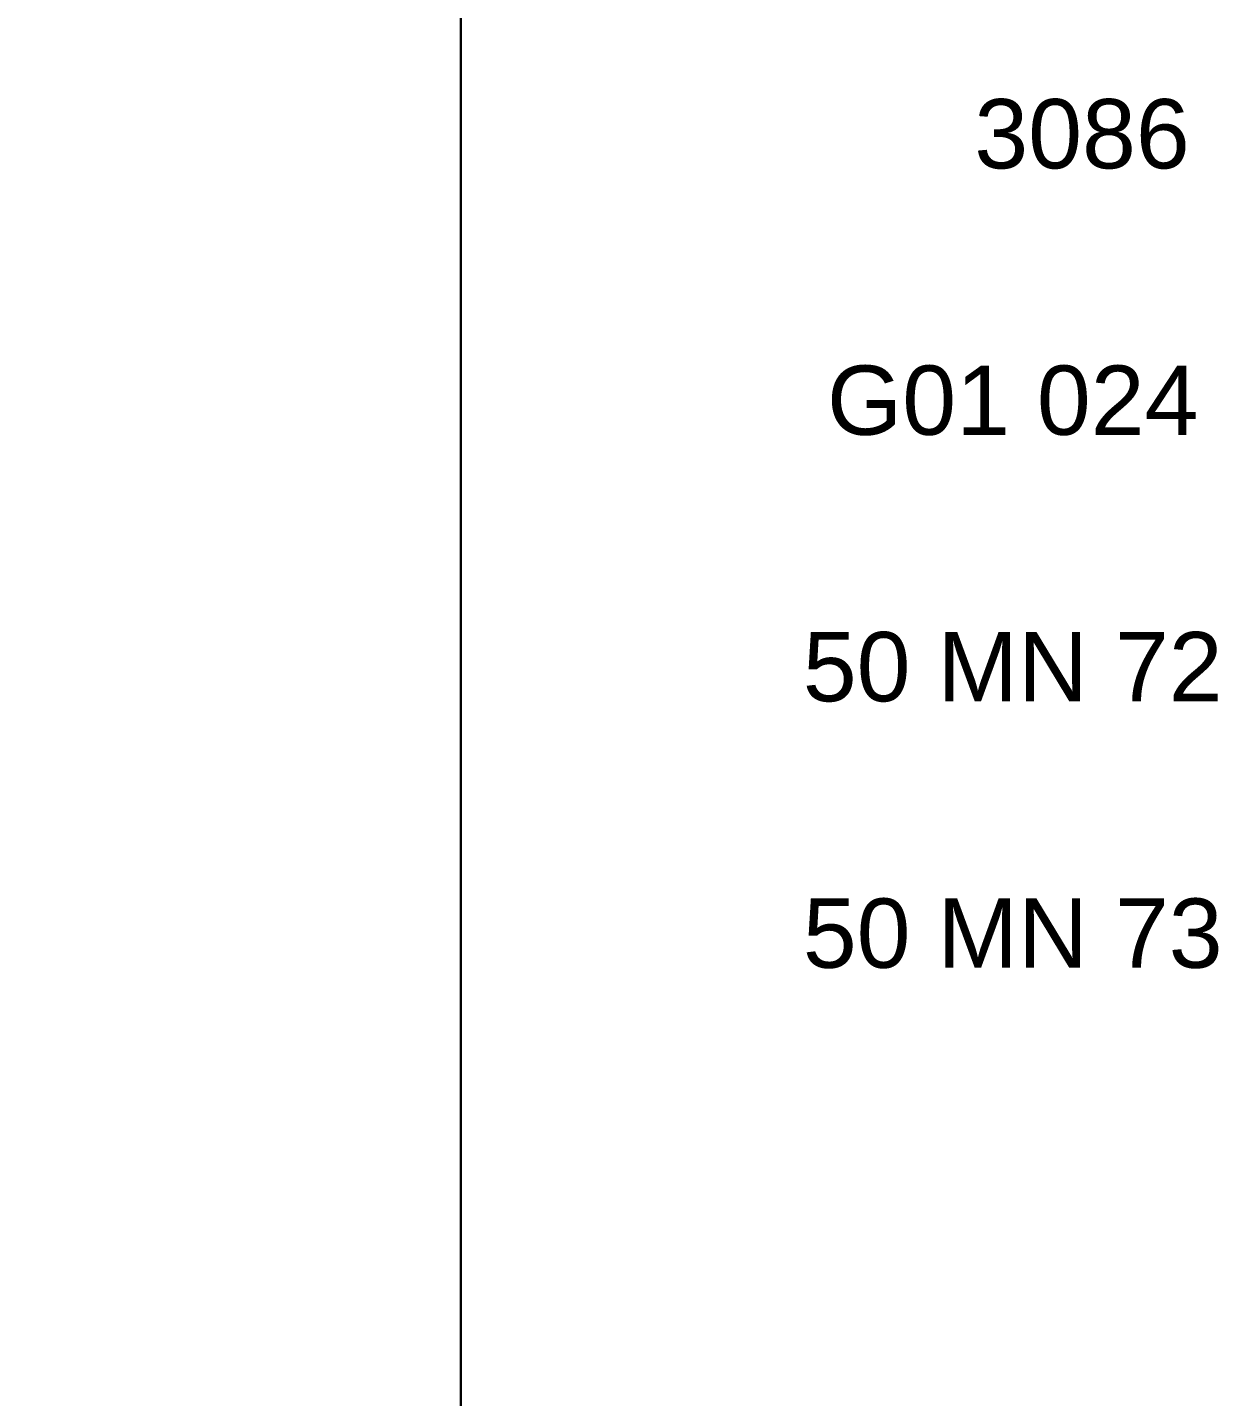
# Model space of a CAD drawing. Header units: millimetres. Extents: x 12 to 3612, y 18 to 315.
# Drawn here: x 2549.97 to 2584.71, y 156.9 to 196.41 of the extents above; entities that cross this region are included whole.
import ezdxf

# ---------------------------------------------------------------- set-up
doc = ezdxf.new("R2010")
doc.units = ezdxf.units.MM
doc.layers.add('Aksesuar', color=7, linetype='Continuous')
doc.layers.add('antet_k', color=7, linetype='Continuous')
doc.styles.get("Standard").update_dxf_attribs({"font": 'arial.ttf'})

# ---------------------------------------------------------------- blocks, each defined once
blk = doc.blocks.new('MN50 ICV SİP. KAT. SYF.')
at = {"layer": 'antet_k', "color": 252}
blk.add_lwpolyline([(196.737, 36.054), (196.737, 333.054), (406.737, 333.054), (406.737, 36.054)], close=True, dxfattribs=at)

msp = doc.modelspace()

# ---------------------------------------------------------------- block references
msp.add_blockref('MN50 ICV SİP. KAT. SYF.', (2365.735, -18.174))
at = {"layer": 'Aksesuar', "color": 0}
msp.add_blockref('MN50 ICV SİP. KAT. SYF.', (2155.735, -18.174), dxfattribs=at)

# ---------------------------------------------------------------- texts
at = {"color": 0, "ltscale": 0.5, "char_height": 2, "width": 17.3969, "attachment_point": 9}
for s, insert in [('{\\pxqc;\\fArial|b0|i0|c162|p34;3086}', (2589.094, 192.312)), ('{\\pxqc;\\fArial|b0|i0|c162|p34;G01 024}', (2587.094, 184.624)), ('{\\pxqc;\\fArial|b0|i0|c162|p34;50 MN 72}', (2587.094, 176.935)), ('{\\pxqc;\\fArial|b0|i0|c162|p34;50 MN 73}', (2587.094, 169.246))]:
    msp.add_mtext(s, dxfattribs=dict(at, insert=insert))

doc.saveas('drawing.dxf')
